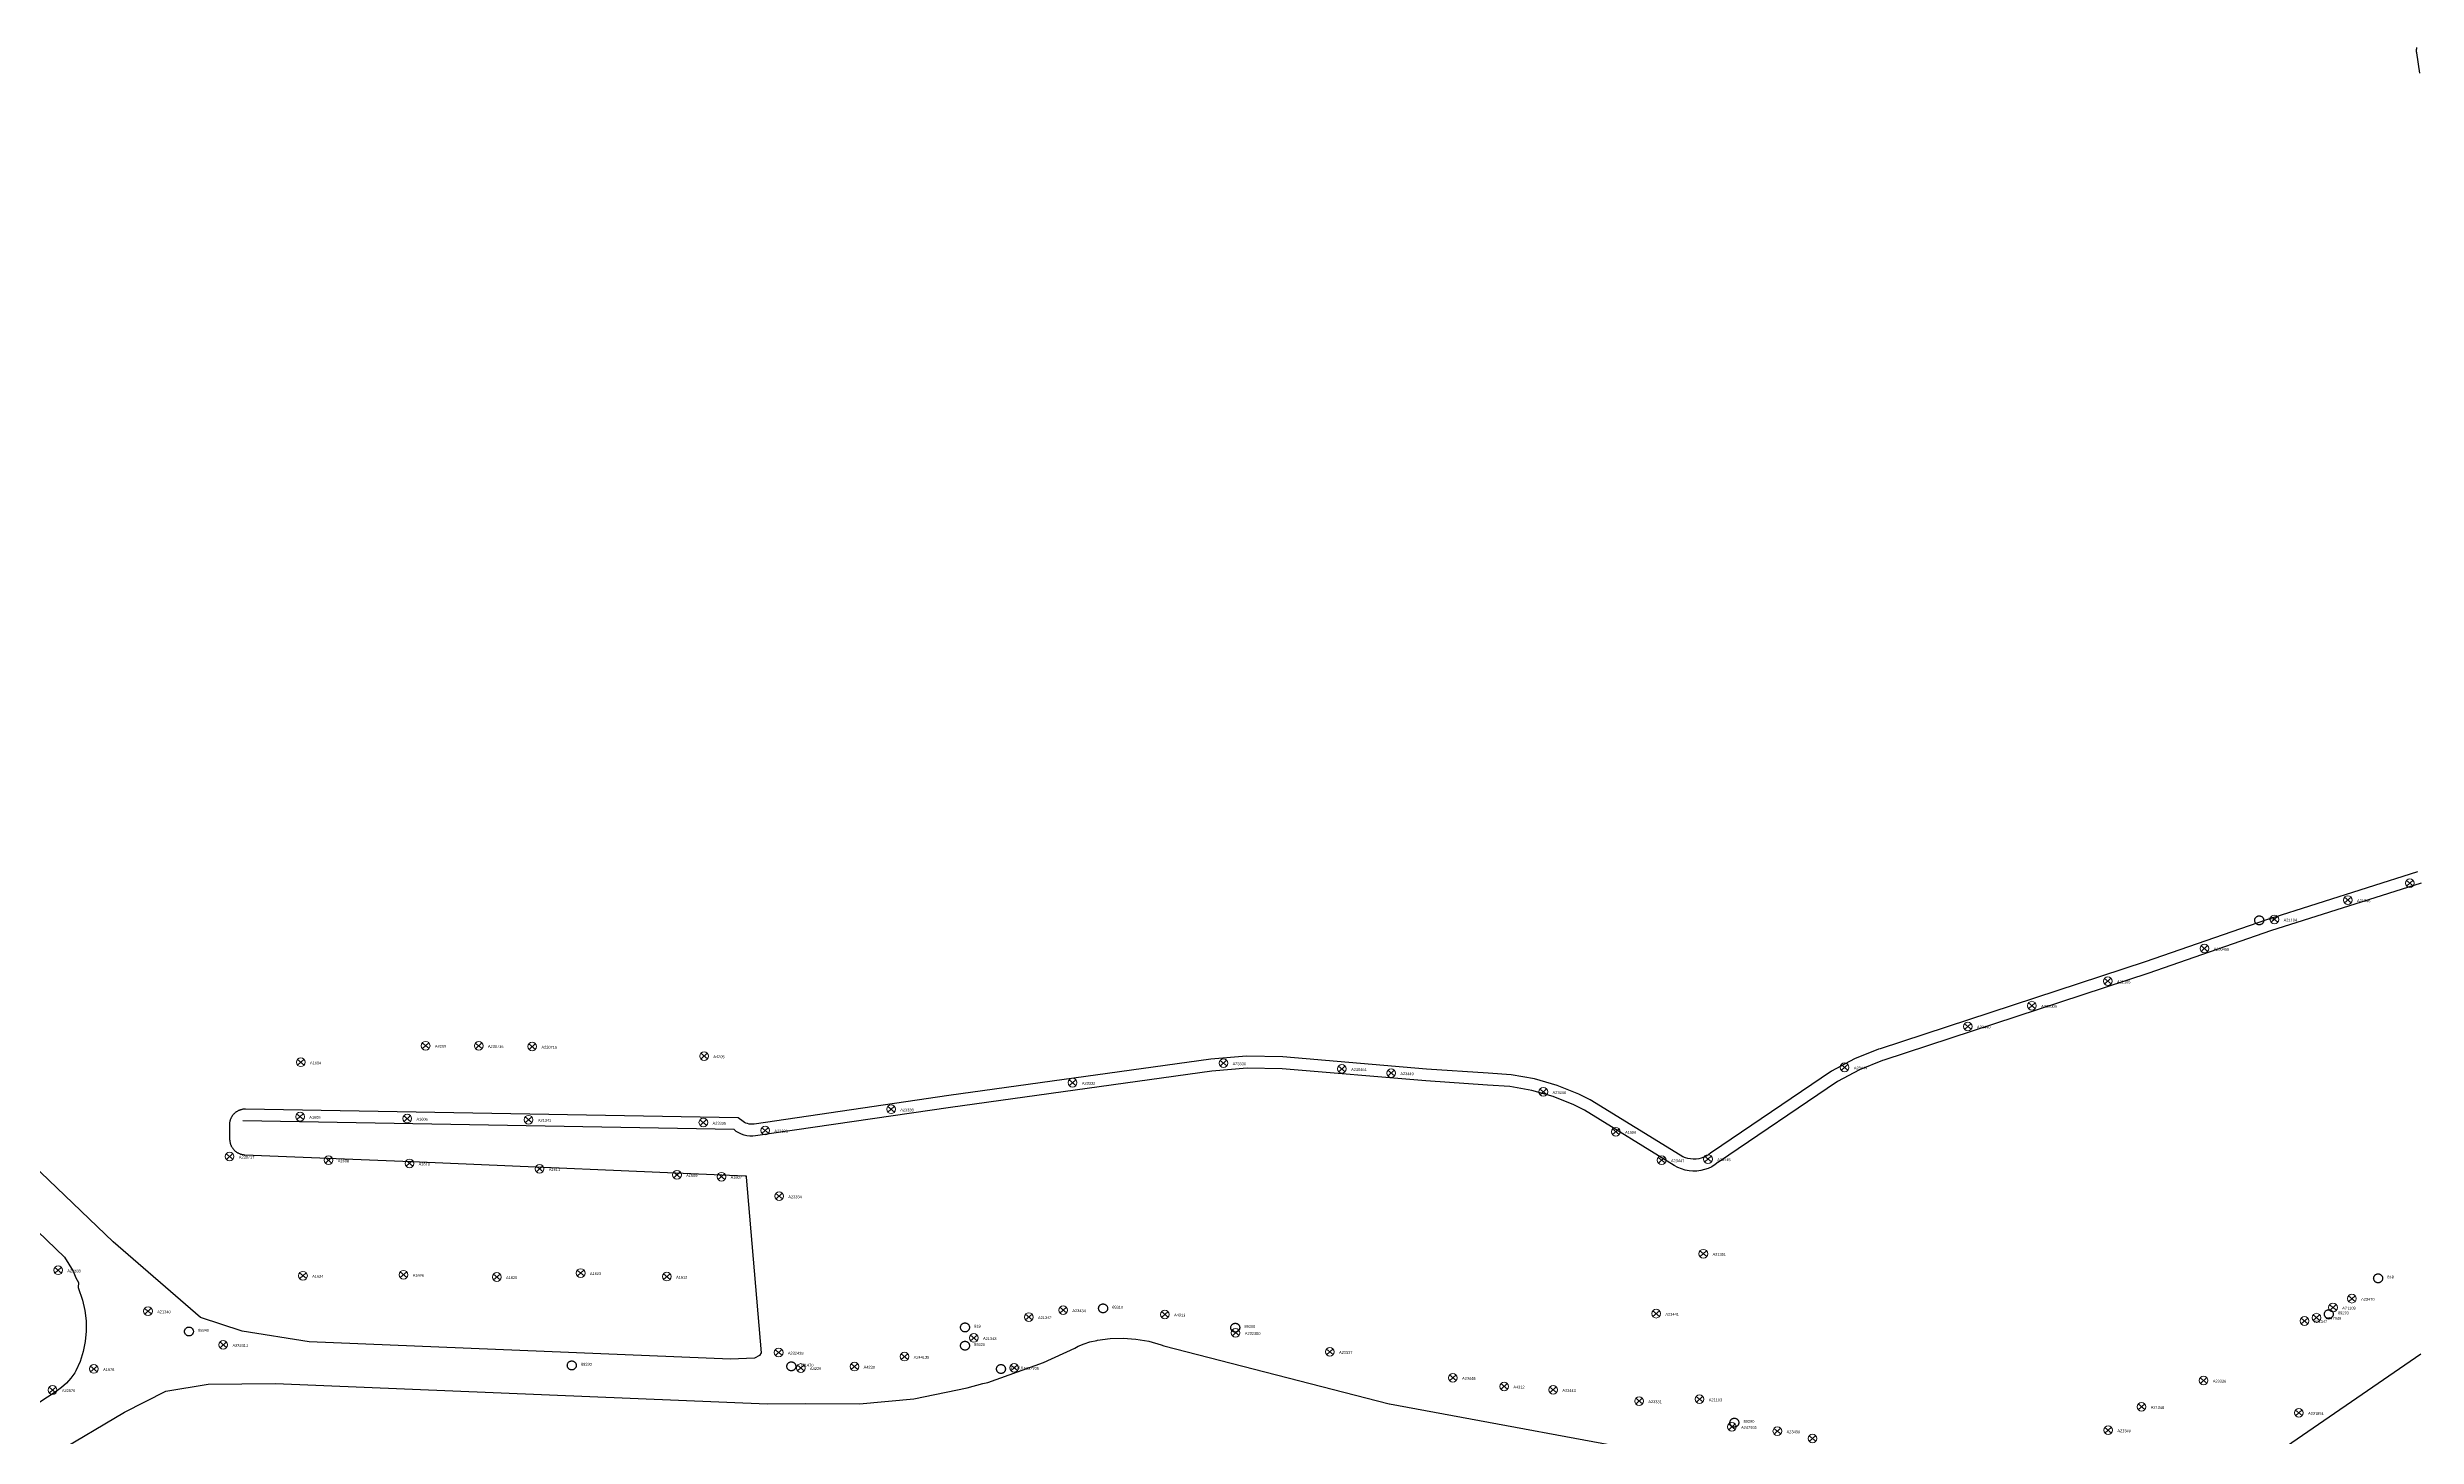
# Model space of a CAD drawing. Header units: millimetres. Extents: x 676447 to 689606, y 7455628 to 7463967.
# Drawn here: x 680904 to 681500, y 7459116 to 7459466 of the extents above; entities that cross this region are included whole.
import ezdxf

# ---------------------------------------------------------------- set-up
doc = ezdxf.new("R2010")
doc.units = ezdxf.units.MM
doc.header["$LTSCALE"] = 0.1
doc.header["$MEASUREMENT"] = 0
doc.linetypes.add('PHANTOM2', pattern=[1.25, 0.625, -0.125, 0.125, -0.125, 0.125, -0.125])
doc.layers.add('10.4-Postes', color=1, linetype='Continuous', lineweight=0)
for name, color, linetype in [('Caixas Subterrâneas', 5, 'Continuous'), ('LEGENDAS_INFRAESTRUTURAS', 7, 'Continuous'), ('MUB_MEIOFIO', 7, 'Continuous'), ('MUB_QUADRAS', 7, 'Continuous'), ('NOS_DE_INFRAESTRUTURA', 7, 'Continuous')]:
    doc.layers.add(name, color=color, linetype=linetype)
doc.styles.get("Standard").update_dxf_attribs({"font": 'arial.ttf'})

# ---------------------------------------------------------------- blocks, each defined once
blk = doc.blocks.new('PTPT')
at = {"layer": '10.4-Postes', "color": 1, "linetype": 'PHANTOM2'}
for points in [[(-0.0000079, 0.0000104), (0.0000075, -0.000002)], [(0.000007, 0.0000109), (-0.0000074, -0.0000025)]]:
    blk.add_lwpolyline(points, dxfattribs=at)
at = {"layer": '10.4-Postes', "color": 1}
blk.add_circle((-0.0000002, 0.0000042), 0.00000987, dxfattribs=at)
blk = doc.blocks.new('MHMZ')
at = {"linetype": 'PHANTOM2'}
blk.add_circle((0, 0), 0.0000101, dxfattribs=at)

msp = doc.modelspace()

# ---------------------------------------------------------------- linework, layer by layer
at = {"layer": 'MUB_MEIOFIO', "linetype": 'Continuous'}
msp.add_lwpolyline([(681501.38, 7459255.7), (681463.39, 7459243.65), (681432.77, 7459233.01), (681366.03, 7459211.13), (681365.69, 7459211.02), (681359.9, 7459208.69), (681354.39, 7459205.76), (681324.42, 7459185.42), (681324.37, 7459185.38), (681323.59, 7459184.78), (681322.74, 7459184.27), (681321.84, 7459183.85), (681320.91, 7459183.52), (681319.95, 7459183.29), (681318.97, 7459183.17), (681317.98, 7459183.15), (681316.99, 7459183.23), (681316.02, 7459183.42), (681315.07, 7459183.7), (681314.16, 7459184.08), (681313.29, 7459184.56), (681290.67, 7459198.49), (681288, 7459199.82), (681282.78, 7459201.92), (681277.37, 7459203.47), (681271.83, 7459204.43), (681266.22, 7459204.82), (681250.68, 7459205.86), (681214.55, 7459208.93), (681205.7, 7459209.1), (681196.87, 7459208.35), (681131.06, 7459199.2), (681081.95, 7459192.01), (681081.22, 7459191.95), (681080.49, 7459191.97), (681079.77, 7459192.06), (681079.06, 7459192.23), (681078.37, 7459192.47), (681077.71, 7459192.79), (681077.09, 7459193.17), (681076.51, 7459193.61), (680952.82, 7459195.78)], dxfattribs=at)
at = {"layer": 'MUB_QUADRAS', "linetype": 'Continuous'}
for points in [[(681500.2, 7459466.25), (681500.18, 7459466.12), (681500.16, 7459465.98), (681500.14, 7459465.84), (681500.13, 7459465.71), (681500.12, 7459465.57), (681500.12, 7459465.43), (681500.12, 7459465.29), (681500.13, 7459465.15), (681500.14, 7459465.01), (681500.16, 7459464.88), (681500.89, 7459459.72)], [(681500.41, 7459258.54), (681462.44, 7459246.5), (681431.81, 7459235.85), (681365.1, 7459213.98), (681364.67, 7459213.84), (681358.63, 7459211.41), (681352.84, 7459208.33), (681322.64, 7459187.84), (681322.52, 7459187.74), (681321.9, 7459187.26), (681321.33, 7459186.92), (681320.7, 7459186.63), (681320.06, 7459186.4), (681319.42, 7459186.25), (681318.76, 7459186.17), (681318.07, 7459186.15), (681317.4, 7459186.21), (681316.73, 7459186.34), (681316.08, 7459186.53), (681315.47, 7459186.79), (681314.8, 7459187.15), (681292.13, 7459201.12), (681289.23, 7459202.56), (681283.76, 7459204.76), (681278.04, 7459206.4), (681272.19, 7459207.41), (681266.42, 7459207.81), (681250.91, 7459208.85), (681214.71, 7459211.93), (681205.6, 7459212.1), (681196.54, 7459211.33), (681130.64, 7459202.17), (681081.61, 7459194.99), (681081.14, 7459194.95), (681080.72, 7459194.97), (681080.31, 7459195.02), (681079.9, 7459195.11), (681079.52, 7459195.25), (681079.15, 7459195.43), (681078.78, 7459195.65), (681077.54, 7459196.59), (680953.52, 7459198.77), (680953.38, 7459198.77), (680953.24, 7459198.76), (680953.1, 7459198.75), (680952.96, 7459198.74), (680952.82, 7459198.72), (680952.68, 7459198.7), (680952.55, 7459198.67), (680952.41, 7459198.63), (680952.28, 7459198.6), (680952.15, 7459198.55), (680952.02, 7459198.5), (680951.89, 7459198.45), (680951.76, 7459198.4), (680951.63, 7459198.33), (680951.51, 7459198.27), (680951.39, 7459198.2), (680951.27, 7459198.13), (680951.15, 7459198.05), (680951.04, 7459197.97), (680950.93, 7459197.88), (680950.82, 7459197.79), (680950.72, 7459197.7), (680950.62, 7459197.6), (680950.52, 7459197.5), (680950.43, 7459197.4), (680950.34, 7459197.29), (680950.25, 7459197.18), (680950.17, 7459197.07), (680950.09, 7459196.95), (680950.02, 7459196.83), (680949.95, 7459196.71), (680949.88, 7459196.59), (680949.82, 7459196.46), (680949.77, 7459196.34), (680949.71, 7459196.21), (680949.67, 7459196.08), (680949.62, 7459195.94), (680949.58, 7459195.81), (680949.55, 7459195.67), (680949.52, 7459195.54), (680949.5, 7459195.4), (680949.48, 7459195.26), (680949.46, 7459195.12), (680949.45, 7459194.98), (680949.45, 7459194.85), (680949.45, 7459194.71), (680949.5, 7459191.2), (680949.51, 7459191.06), (680949.52, 7459190.93), (680949.53, 7459190.79), (680949.55, 7459190.65), (680949.57, 7459190.52), (680949.6, 7459190.38), (680949.63, 7459190.25), (680949.67, 7459190.12), (680949.71, 7459189.99), (680949.76, 7459189.86), (680949.81, 7459189.73), (680949.86, 7459189.6), (680949.92, 7459189.48), (680949.99, 7459189.35), (680950.06, 7459189.24), (680950.13, 7459189.12), (680950.2, 7459189), (680950.28, 7459188.89), (680950.37, 7459188.78), (680950.45, 7459188.67), (680950.55, 7459188.57), (680950.64, 7459188.47), (680950.74, 7459188.37), (680950.84, 7459188.28), (680950.94, 7459188.19), (680951.05, 7459188.1), (680951.16, 7459188.02), (680951.27, 7459187.94), (680951.39, 7459187.87), (680951.51, 7459187.8), (680951.63, 7459187.73), (680951.75, 7459187.67), (680951.88, 7459187.61), (680952, 7459187.56), (680952.13, 7459187.51), (680952.26, 7459187.46), (680952.39, 7459187.42), (680952.52, 7459187.39), (680952.66, 7459187.35), (680952.79, 7459187.33), (680952.93, 7459187.31), (680953.07, 7459187.29), (680953.2, 7459187.28), (680953.34, 7459187.27), (680997.33, 7459185.49), (681079.29, 7459181.98), (681079.45, 7459181.97), (681079.48, 7459181.97), (681079.5, 7459181.96), (681079.51, 7459181.96), (681079.54, 7459181.93), (681079.55, 7459181.91), (681079.56, 7459181.87), (681079.57, 7459181.67), (681083.37, 7459137.34), (681082.89, 7459136.69), (681081.64, 7459136.07), (681075.66, 7459135.8), (680969.53, 7459140.11), (680952.69, 7459142.81), (680942.13, 7459146.28), (680920.2, 7459165.38), (680871.51, 7459211.92)], [(680858.14, 7459209.34), (680907.92, 7459161.47), (680910.08, 7459157.97), (680910.79, 7459156.23), (680911.47, 7459155.08), (680911.39, 7459153.8), (680912.47, 7459150.62), (680913.04, 7459148.07), (680913.34, 7459145.47), (680913.37, 7459142.85), (680913.13, 7459140.25), (680912.61, 7459137.67), (680911.83, 7459135.18), (680910.82, 7459132.83), (680910.52, 7459132.34), (680909.53, 7459130.97), (680908.42, 7459129.73), (680907.21, 7459128.61), (680905.81, 7459127.6), (680892.26, 7459118.73)], [(680905.48, 7459112.03), (680923.07, 7459122.42), (680933.45, 7459127.69), (680944.11, 7459129.46), (680961.02, 7459129.62), (681084.86, 7459124.54), (681094.53, 7459124.63), (681108.1, 7459124.5), (681121.8, 7459125.81), (681135.23, 7459128.53), (681139.13, 7459129.61), (681140.4, 7459129.91), (681154.47, 7459134.91), (681162.37, 7459138.58), (681163.19, 7459139.02), (681164.66, 7459139.67), (681166.14, 7459140.15), (681167.87, 7459140.51), (681168.01, 7459140.55), (681171.24, 7459140.99), (681174.5, 7459141.1), (681177.73, 7459140.86), (681180.93, 7459140.29), (681184.11, 7459139.36), (681184.72, 7459139.14), (681241.45, 7459124.54), (681241.59, 7459124.54), (681317.7, 7459110.44)], [(681462.07, 7459110.14), (681501.27, 7459137.16)]]:
    msp.add_lwpolyline(points, dxfattribs=at)

# ---------------------------------------------------------------- block references
at = {"layer": 'Caixas Subterrâneas', "color": 40}
for p, xscale, yscale, zscale, rotation in [((681460.57, 7459246.34), 111319.4907932736, 111319.4907932736, 111319.4907932736, 359.3092075255846), ((681490.51, 7459156.15), 111319.4907932735, 111319.4907932735, 111319.4907932735, 359.3090663063572), ((681169.45, 7459148.57), 111319.4907932736, 111319.4907932736, 111319.4907932736, 359.3102855410102), ((681478.09, 7459147.12), 111319.4907932735, 111319.4907932735, 111319.4907932735, 359.3091108305767), ((680939.26, 7459142.75), 111319.4907932736, 111319.4907932736, 111319.4907932736, 359.3111595749314), ((681134.68, 7459143.78), 111319.4907932736, 111319.4907932736, 111319.4907932736, 359.3104163682848), ((681202.73, 7459143.7), 111319.4907932736, 111319.4907932736, 111319.4907932736, 359.3101574294707), ((681035.66, 7459134.2), 111319.4907932736, 111319.4907932736, 111319.4907932736, 359.3107902057817), ((681134.68, 7459139.17), 111319.4907932736, 111319.4907932736, 111319.4907932736, 359.3104149704077), ((681090.94, 7459133.97), 111319.4907932736, 111319.4907932736, 111319.4907932736, 359.3105798107778), ((681143.73, 7459133.31), 111319.4907932736, 111319.4907932736, 111319.4907932736, 359.3103787887827), ((681328.41, 7459119.8), 111319.4907932735, 111319.4907932735, 111319.4907932735, 359.3096720279165)]:
    msp.add_blockref('MHMZ', p, dxfattribs=dict(at, xscale=xscale, yscale=yscale, zscale=zscale, rotation=rotation))
at = {"layer": 'NOS_DE_INFRAESTRUTURA', "color": 1}
for p, xscale, yscale, zscale, rotation in [((681498.5, 7459255.22), 111319.4907932736, 111319.4907932736, 111319.4907932736, 359.3090659269412), ((681482.89, 7459250.97), 111319.4907932736, 111319.4907932736, 111319.4907932736, 359.3091240017741), ((681464.41, 7459246.1), 111319.4907932735, 111319.4907932735, 111319.4907932735, 359.3091928610894), ((681446.78, 7459238.75), 111319.4907932736, 111319.4907932736, 111319.4907932736, 359.3092577101195), ((681422.45, 7459230.53), 111319.4907932736, 111319.4907932736, 111319.4907932736, 359.3093477832613), ((681403.36, 7459224.36), 111319.4907932736, 111319.4907932736, 111319.4907932736, 359.3094185227646), ((681387.2, 7459219.13), 111319.4907932735, 111319.4907932735, 111319.4907932735, 359.3094784369136), ((680998.88, 7459214.28), 111319.4907932736, 111319.4907932736, 111319.4907932736, 359.3109543415364), ((681012.24, 7459214.24), 111319.4907932736, 111319.4907932736, 111319.4907932736, 359.3109034821902), ((681025.72, 7459214.06), 111319.4907932736, 111319.4907932736, 111319.4907932736, 359.3108521471807), ((681068.99, 7459211.66), 111319.4907932735, 111319.4907932735, 111319.4907932735, 359.3106868049056), ((680967.42, 7459210.1), 111319.4907932735, 111319.4907932735, 111319.4907932735, 359.3110727551927), ((681199.77, 7459209.89), 111319.4907932736, 111319.4907932736, 111319.4907932736, 359.3101886989241), ((681229.6, 7459208.44), 111319.4907932735, 111319.4907932735, 111319.4907932735, 359.3100747767863), ((681241.99, 7459207.38), 111319.4907932735, 111319.4907932735, 111319.4907932735, 359.3100273317407), ((681356.18, 7459208.83), 111319.4907932735, 111319.4907932735, 111319.4907932735, 359.3095933353885), ((681161.79, 7459204.97), 111319.4907932735, 111319.4907932735, 111319.4907932735, 359.3103317228479), ((681280.32, 7459202.65), 111319.4907932736, 111319.4907932736, 111319.4907932736, 359.3098800554868), ((680967.25, 7459196.4), 111319.4907932736, 111319.4907932736, 111319.4907932736, 359.3110692753476), ((680994.25, 7459195.92), 111319.4907932736, 111319.4907932736, 111319.4907932736, 359.3109663936473), ((681024.81, 7459195.64), 111319.4907932736, 111319.4907932736, 111319.4907932736, 359.3108500468994), ((681068.81, 7459194.92), 111319.4907932735, 111319.4907932735, 111319.4907932735, 359.3106824221607), ((681116.07, 7459198.26), 111319.4907932736, 111319.4907932736, 111319.4907932736, 359.3105036389513), ((681084.37, 7459192.93), 111319.4907932736, 111319.4907932736, 111319.4907932736, 359.3106226422082), ((681298.58, 7459192.61), 111319.4907932735, 111319.4907932735, 111319.4907932735, 359.3098075509213), ((680949.51, 7459186.36), 111319.4907932736, 111319.4907932736, 111319.4907932736, 359.3111337356305), ((680974.44, 7459185.43), 111319.4907932736, 111319.4907932736, 111319.4907932736, 359.3110385866908), ((680994.8, 7459184.63), 111319.4907932735, 111319.4907932735, 111319.4907932735, 359.3109609010964), ((681027.58, 7459183.25), 111319.4907932735, 111319.4907932735, 111319.4907932735, 359.3108357622122), ((681062.17, 7459181.73), 111319.4907932736, 111319.4907932736, 111319.4907932736, 359.3107037028768), ((681310.12, 7459185.45), 111319.4907932736, 111319.4907932736, 111319.4907932736, 359.3097614724883), ((681321.78, 7459185.73), 111319.4907932736, 111319.4907932736, 111319.4907932736, 359.3097172108428), ((681073.36, 7459181.28), 111319.4907932736, 111319.4907932736, 111319.4907932736, 359.3106609940573), ((681087.88, 7459176.37), 111319.4907932736, 111319.4907932736, 111319.4907932736, 359.3106042564727), ((680906.33, 7459157.71), 111319.4907932735, 111319.4907932735, 111319.4907932735, 359.3112893682226), ((681320.61, 7459161.88), 111319.4907932736, 111319.4907932736, 111319.4907932736, 359.3097144355817), ((680967.99, 7459156.34), 111319.4907932736, 111319.4907932736, 111319.4907932736, 359.3110543680403), ((680993.31, 7459156.58), 111319.4907932736, 111319.4907932736, 111319.4907932736, 359.3109580829158), ((681016.8, 7459156.01), 111319.4907932736, 111319.4907932736, 111319.4907932736, 359.3108685324092), ((681037.92, 7459157.01), 111319.4907932736, 111319.4907932736, 111319.4907932736, 359.3107885083576), ((681059.62, 7459156.11), 111319.4907932736, 111319.4907932736, 111319.4907932736, 359.3107056814683), ((680928.97, 7459147.4), 111319.4907932736, 111319.4907932736, 111319.4907932736, 359.3112000944832), ((681150.76, 7459145.92), 111319.4907932735, 111319.4907932735, 111319.4907932735, 359.3103558441967), ((681159.41, 7459147.67), 111319.4907932735, 111319.4907932735, 111319.4907932735, 359.3103234496618), ((681185.02, 7459146.58), 111319.4907932735, 111319.4907932735, 111319.4907932735, 359.310225696183), ((681308.74, 7459146.78), 111319.4907932736, 111319.4907932736, 111319.4907932736, 359.3097550418519), ((681474.99, 7459145.76), 111319.4907932735, 111319.4907932735, 111319.4907932735, 359.3091222258478), ((681479.16, 7459148.34), 111319.4907932736, 111319.4907932736, 111319.4907932736, 359.3091071192043), ((681483.93, 7459150.56), 111319.4907932736, 111319.4907932736, 111319.4907932736, 359.3090896680976), ((681136.91, 7459140.66), 111319.4907932736, 111319.4907932736, 111319.4907932736, 359.3104069388061), ((681202.84, 7459141.96), 111319.4907932735, 111319.4907932735, 111319.4907932735, 359.3101564798887), ((681472, 7459144.93), 111319.4907932736, 111319.4907932736, 111319.4907932736, 359.3091333488608), ((680947.91, 7459138.94), 111319.4907932735, 111319.4907932735, 111319.4907932735, 359.3111255013607), ((681087.77, 7459136.99), 111319.4907932736, 111319.4907932736, 111319.4907932736, 359.3105927796838), ((681119.45, 7459135.95), 111319.4907932736, 111319.4907932736, 111319.4907932736, 359.310471940404), ((681226.55, 7459137.15), 111319.4907932736, 111319.4907932736, 111319.4907932736, 359.3100648388249), ((680915.34, 7459132.85), 111319.4907932736, 111319.4907932736, 111319.4907932736, 359.3112475614845), ((681093.34, 7459133.08), 111319.4907932736, 111319.4907932736, 111319.4907932736, 359.3105704134603), ((681106.85, 7459133.44), 111319.4907932735, 111319.4907932735, 111319.4907932735, 359.3105191081584), ((681147.07, 7459133.14), 111319.4907932736, 111319.4907932736, 111319.4907932736, 359.3103660187859), ((681257.54, 7459130.63), 111319.4907932736, 111319.4907932736, 111319.4907932736, 359.3099449590252), ((681270.44, 7459128.44), 111319.4907932736, 111319.4907932736, 111319.4907932736, 359.3098952230861), ((681446.58, 7459129.94), 111319.4907932736, 111319.4907932736, 111319.4907932736, 359.3092255257852), ((680904.95, 7459127.54), 111319.4907932736, 111319.4907932736, 111319.4907932736, 359.3112854934685), ((681282.78, 7459127.58), 111319.4907932736, 111319.4907932736, 111319.4907932736, 359.3098480111683), ((681304.43, 7459124.75), 111319.4907932735, 111319.4907932735, 111319.4907932735, 359.3097647717316), ((681319.66, 7459125.23), 111319.4907932736, 111319.4907932736, 111319.4907932736, 359.3097069832227), ((681430.94, 7459123.32), 111319.4907932735, 111319.4907932735, 111319.4907932735, 359.3092830095059), ((681470.57, 7459121.8), 111319.4907932736, 111319.4907932736, 111319.4907932736, 359.3091318000515), ((681327.81, 7459118.28), 111319.4907932736, 111319.4907932736, 111319.4907932736, 359.3096738785961), ((681339.25, 7459117.17), 111319.4907932736, 111319.4907932736, 111319.4907932736, 359.3096299885198), ((681422.55, 7459117.41), 111319.4907932735, 111319.4907932735, 111319.4907932735, 359.3093131353319), ((681348.1, 7459115.33), 111319.4907932735, 111319.4907932735, 111319.4907932735, 359.3095957636737)]:
    msp.add_blockref('PTPT', p, dxfattribs=dict(at, xscale=xscale, yscale=yscale, zscale=zscale, rotation=rotation))

# ---------------------------------------------------------------- texts
at = {"layer": 'LEGENDAS_INFRAESTRUTURAS', "color": 1}
for s, rotation, p in [('A21346', 359.30912, (681485.2, 7459250.94)), ('A21104', 359.30918, (681466.72, 7459246.07)), ('A230458', 359.30925, (681449.09, 7459238.73)), ('A21105', 359.30934, (681424.76, 7459230.5)), ('A230009', 359.30941, (681405.67, 7459224.33)), ('A23440', 359.30947, (681389.51, 7459219.1)), ('A4209', 359.31095, (681001.19, 7459214.25)), ('A230716', 359.31089, (681014.55, 7459214.21)), ('A230715', 359.31084, (681028.03, 7459214.03)), ('A1604', 359.31106, (680969.73, 7459210.07)), ('A4205', 359.31068, (681071.3, 7459211.63)), ('A23336', 359.31018, (681202.08, 7459209.86)), ('A230461', 359.31007, (681231.91, 7459208.41)), ('A23449', 359.31002, (681244.3, 7459207.35)), ('A23444', 359.30958, (681358.49, 7459208.8)), ('A23332', 359.31032, (681164.1, 7459204.94)), ('A23448', 359.30987, (681282.63, 7459202.62)), ('A1605', 359.31106, (680969.56, 7459196.37)), ('A1606', 359.31096, (680996.56, 7459195.9)), ('A21341', 359.31084, (681027.12, 7459195.62)), ('A23335', 359.31067, (681071.12, 7459194.89)), ('A23338', 359.31049, (681118.38, 7459198.23)), ('A23333', 359.31061, (681086.68, 7459192.9)), ('A1556', 359.3098, (681300.89, 7459192.58)), ('A230717', 359.31112, (680951.82, 7459186.33)), ('A1608', 359.31103, (680976.75, 7459185.41)), ('A1610', 359.31095, (680997.11, 7459184.6)), ('A1611', 359.31083, (681029.89, 7459183.23)), ('A23447', 359.30975, (681312.43, 7459185.42)), ('A23445', 359.30971, (681324.09, 7459185.7)), ('A1609', 359.31069, (681064.48, 7459181.7)), ('A1607', 359.31065, (681075.67, 7459181.25)), ('A23334', 359.3106, (681090.19, 7459176.34)), ('A21351', 359.30971, (681322.92, 7459161.86)), ('A21333', 359.31128, (680908.64, 7459157.68)), ('A1624', 359.31105, (680970.3, 7459156.32)), ('A1626', 359.31095, (680995.62, 7459156.55)), ('A1625', 359.31086, (681019.11, 7459155.98)), ('A1613', 359.31078, (681040.23, 7459156.98)), ('A1612', 359.3107, (681061.93, 7459156.08)), ('A21340', 359.31119, (680931.28, 7459147.37)), ('A23434', 359.31031, (681161.72, 7459147.65)), ('A4311', 359.31022, (681187.33, 7459146.55)), ('A23441', 359.30975, (681311.05, 7459146.75)), ('A21109', 359.3091, (681481.47, 7459148.31)), ('A23470', 359.30908, (681486.24, 7459150.53)), ('A21343', 359.3104, (681139.22, 7459140.63)), ('A21342', 359.31035, (681153.07, 7459145.9)), ('A232300', 359.31015, (681205.15, 7459141.93)), ('A21347', 359.30912, (681474.31, 7459144.9)), ('A247949', 359.30911, (681477.3, 7459145.73)), ('A232411', 359.31112, (680950.22, 7459138.91)), ('A232438', 359.31058, (681090.08, 7459136.96)), ('A244135', 359.31046, (681121.76, 7459135.92)), ('A23337', 359.31006, (681228.86, 7459137.12)), ('A1576', 359.31124, (680917.65, 7459132.82)), ('A4229', 359.31056, (681095.65, 7459133.05)), ('A4230', 359.31051, (681109.16, 7459133.42)), ('A232705', 359.31036, (681149.38, 7459133.12)), ('A23446', 359.30994, (681259.85, 7459130.6)), ('A23326', 359.30922, (681448.89, 7459129.91)), ('A22576', 359.31128, (680907.26, 7459127.52)), ('A4312', 359.30989, (681272.75, 7459128.41)), ('A23443', 359.30984, (681285.09, 7459127.56)), ('A23331', 359.30976, (681306.74, 7459124.72)), ('A21103', 359.3097, (681321.97, 7459125.2)), ('A21348', 359.30927, (681433.25, 7459123.29)), ('A247935', 359.30967, (681330.12, 7459118.25)), ('A23439', 359.30962, (681341.56, 7459117.14)), ('A21349', 359.3093, (681424.86, 7459117.39)), ('A231854', 359.30912, (681472.87, 7459121.78))]:
    msp.add_text(s, height=0.7, rotation=rotation, dxfattribs=at).set_placement(p)
at = {"layer": 'LEGENDAS_INFRAESTRUTURAS', "color": 5}
for s, rotation, p in [('746', 359.3092, (681462.88, 7459246.31)), ('818', 359.30906, (681492.82, 7459156.12)), ('89310', 359.31028, (681171.76, 7459148.54)), ('89270', 359.3091, (681480.4, 7459147.1)), ('89340', 359.31115, (680941.56, 7459142.72)), ('819', 359.31041, (681136.99, 7459143.75)), ('89300', 359.31015, (681205.04, 7459143.67)), ('89320', 359.31041, (681136.99, 7459139.14)), ('89330', 359.31078, (681037.97, 7459134.17)), ('131470', 359.31057, (681093.25, 7459133.94)), ('121710', 359.31037, (681146.04, 7459133.29)), ('89290', 359.30966, (681330.72, 7459119.77))]:
    msp.add_text(s, height=0.7, rotation=rotation, dxfattribs=at).set_placement(p)

doc.saveas('drawing.dxf')
